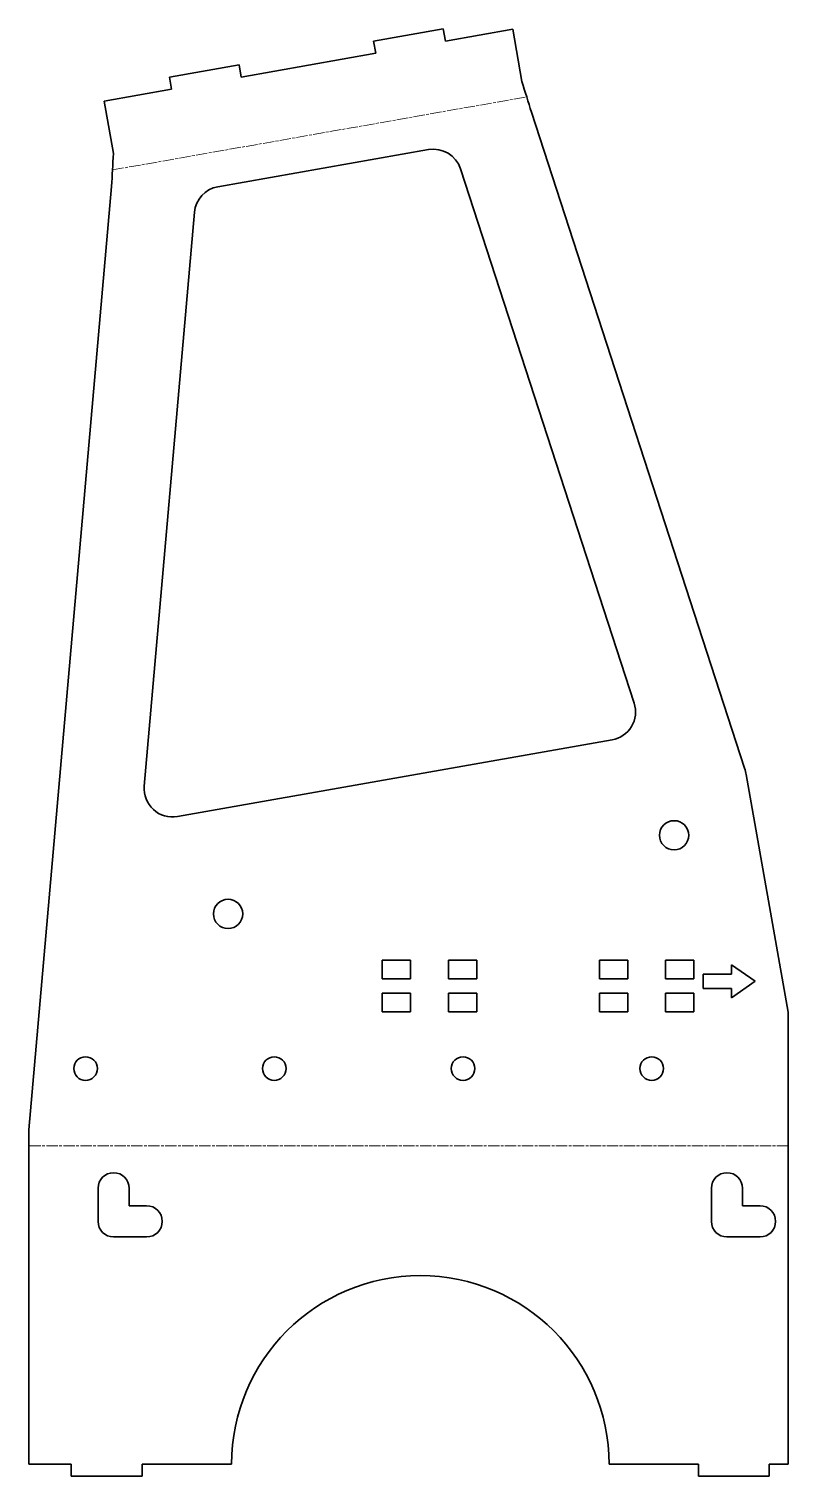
# Model space of a CAD drawing. Header units: inches. Extents: x 0 to 161, y 0 to 307.
import ezdxf

# ---------------------------------------------------------------- set-up
doc = ezdxf.new("R2010")
doc.units = ezdxf.units.IN
doc.header["$MEASUREMENT"] = 0
doc.linetypes.add('Chain', pattern=[13.68, 9.12, -1.14, 2.28, -1.14])
doc.layers.add('SIMUMAK Bend Centerline (ISO)', color=7, linetype='Chain', lineweight=9)
doc.layers.add('SIMUMAK Visible (ISO)', color=7, linetype='Continuous', lineweight=35)

# ---------------------------------------------------------------- blocks, each defined once
blk = doc.blocks.new('PC-AUT-07-CARC-04_Sheet_3_PC-AUT-07-CARC-04 (desplegada)')
at = {"layer": 'SIMUMAK Bend Centerline (ISO)', "ltscale": 0.263158}
for p, q in [((-62.74, 123.51), (25.04, 138.99)), ((80.45, -83.39), (-80.45, -83.39))]:
    blk.add_line(p, q, dxfattribs=at)
at = {"layer": 'SIMUMAK Visible (ISO)'}
for p, q in [((7.37, 153.39), (-7.4, 150.79)), ((7.83, 150.83), (7.37, 153.39)), ((-7.4, 150.79), (-6.95, 148.23)), ((22.08, 153.35), (7.83, 150.83)), ((22.08, 153.35), (24.04, 142.26)), ((-6.95, 148.23), (-35.46, 143.2)), ((-35.92, 145.76), (-50.69, 143.16)), ((-35.46, 143.2), (-35.92, 145.76)), ((-50.69, 143.16), (-50.24, 140.6)), ((-50.24, 140.6), (-64.5, 138.08)), ((-62.54, 127), (-64.5, 138.08)), ((71.23, -3.34), (26.05, 135.73)), ((-40.42, 119.94), (4.26, 127.82)), ((11.01, 123.77), (47.83, 10.44)), ((-62.95, 120.03), (-80.45, -80)), ((-56, -7.14), (-45.36, 114.56)), ((43.16, 2.68), (-48.98, -13.57)), ((71.57, -4.69), (80.45, -55.04)), ((-5.55, -48), (-5.55, -44)), ((-5.55, -44), (0.45, -44)), ((0.45, -44), (0.45, -48)), ((8.45, -48), (8.45, -44)), ((8.45, -44), (14.45, -44)), ((14.45, -44), (14.45, -48)), ((40.45, -48), (40.45, -44)), ((40.45, -44), (46.45, -44)), ((46.45, -44), (46.45, -48)), ((54.45, -48), (54.45, -44)), ((54.45, -44), (60.45, -44)), ((60.45, -44), (60.45, -48)), ((68.45, -45), (73.45, -48.5)), ((68.45, -47), (68.45, -45)), ((0.45, -48), (-5.55, -48)), ((14.45, -48), (8.45, -48)), ((46.45, -48), (40.45, -48)), ((60.45, -48), (54.45, -48)), ((62.45, -50), (62.45, -47)), ((62.45, -47), (68.45, -47)), ((73.45, -48.5), (68.45, -52)), ((-5.55, -55), (-5.55, -51)), ((-5.55, -51), (0.45, -51)), ((0.45, -51), (0.45, -55)), ((8.45, -55), (8.45, -51)), ((8.45, -51), (14.45, -51)), ((14.45, -51), (14.45, -55)), ((40.45, -55), (40.45, -51)), ((40.45, -51), (46.45, -51)), ((46.45, -51), (46.45, -55)), ((54.45, -55), (54.45, -51)), ((54.45, -51), (60.45, -51)), ((60.45, -51), (60.45, -55)), ((68.45, -50), (62.45, -50)), ((68.45, -52), (68.45, -50)), ((0.45, -55), (-5.55, -55)), ((14.45, -55), (8.45, -55)), ((46.45, -55), (40.45, -55)), ((60.45, -55), (54.45, -55)), ((80.45, -150.89), (80.45, -55.04)), ((-80.45, -150.89), (-80.45, -80)), ((-65.8, -99.39), (-65.8, -92.39)), ((-59.2, -92.39), (-59.2, -96.09)), ((64.2, -99.39), (64.2, -92.39)), ((70.8, -92.39), (70.8, -96.09)), ((-59.2, -96.09), (-55.5, -96.09)), ((70.8, -96.09), (74.5, -96.09)), ((-55.5, -102.69), (-62.5, -102.69)), ((74.5, -102.69), (67.5, -102.69)), ((-80.45, -150.89), (-71.47, -150.89)), ((-71.47, -150.89), (-71.47, -153.39)), ((-71.47, -153.39), (-56.47, -153.39)), ((-56.47, -153.39), (-56.47, -150.89)), ((-56.47, -150.89), (-37.5, -150.89)), ((42.5, -150.89), (61.47, -150.89)), ((61.47, -150.89), (61.47, -153.39)), ((61.47, -153.39), (76.47, -153.39)), ((76.47, -153.39), (76.47, -150.89)), ((76.47, -150.89), (80.45, -150.89))]:
    blk.add_line(p, q, dxfattribs=at)
for centre, radius in [((56.29, -17.55), 3.1), ((-38.25, -34.22), 3.1), ((-68.45, -67), 2.5), ((-28.45, -67), 2.5), ((11.55, -67), 2.5), ((51.55, -67), 2.5)]:
    blk.add_circle(centre, radius, dxfattribs=at)
at = {"layer": 'SIMUMAK Visible (ISO)', "extrusion": (0, 0, -1)}
for centre, radius, start, end in [((-5.3, 121.91), 6, 80, 162), ((39.38, 114.03), 6, 5, 80), ((-42.12, 8.59), 6, 162, 260), ((-61.72, -6.43), 10, 162, 170), ((50.03, -7.66), 6, 260, 5), ((62.5, -92.39), 3.3, 0, 180), ((-67.5, -92.39), 3.3, 360, 180), ((55.5, -99.39), 3.3, 90, 270), ((-74.5, -99.39), 3.3, 90, 270), ((62.5, -99.39), 3.3, 270, 360), ((-67.5, -99.39), 3.3, 270, 0), ((-2.5, -150.89), 40, 0, 180)]:
    blk.add_arc(centre, radius, start, end, dxfattribs=at)
at = {"layer": 'SIMUMAK Visible (ISO)'}
for points in [[(24.04, 142.26), (24.71, 140.08), (25.38, 137.9), (26.05, 135.73)], [(-62.95, 120.03), (-62.81, 122.35), (-62.68, 124.67), (-62.54, 127)]]:
    blk.add_open_spline(points, degree=3, dxfattribs=at)

msp = doc.modelspace()

# ---------------------------------------------------------------- block references
msp.add_blockref('PC-AUT-07-CARC-04_Sheet_3_PC-AUT-07-CARC-04 (desplegada)', (80.45, 153.39))

doc.saveas('drawing.dxf')
